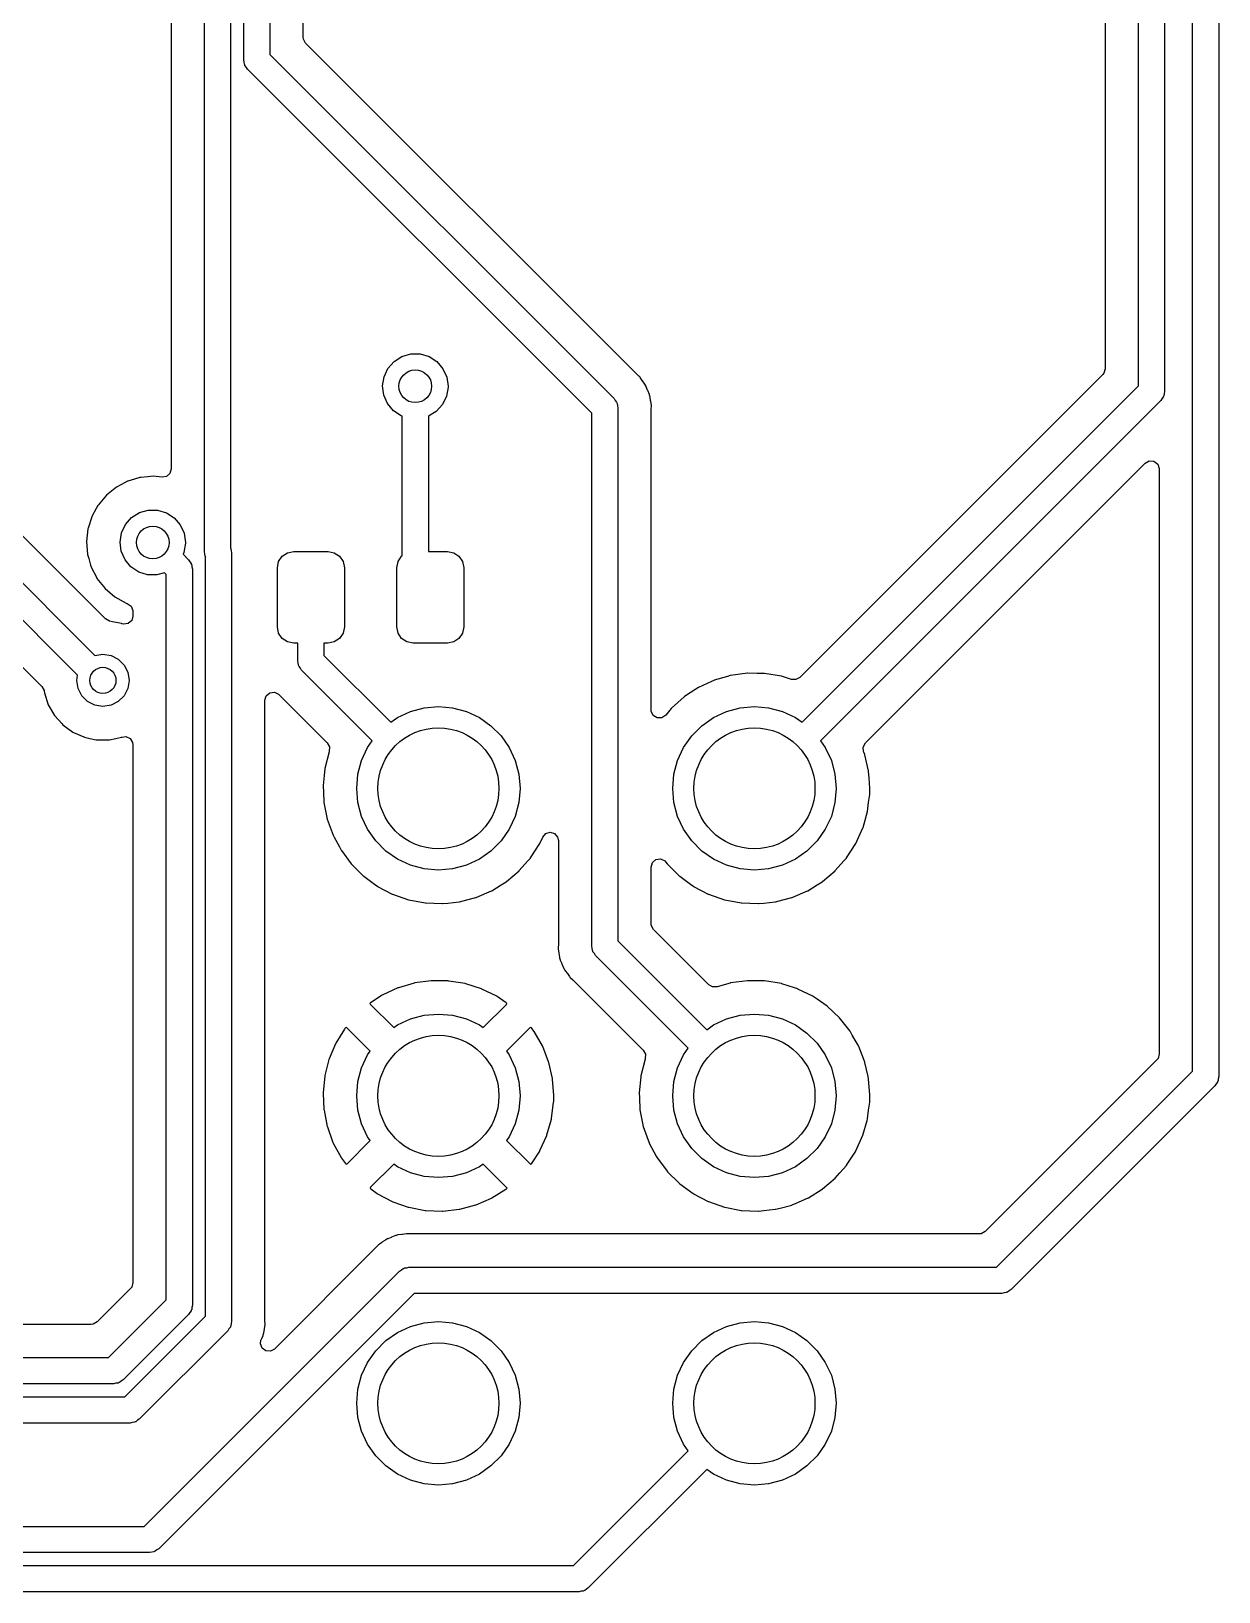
# Model space of a CAD drawing. Extents: x 83 to 135, y -230 to -45.
# Drawn here: x 116.46 to 134.61, y -229.83 to -205.98 of the extents above; entities that cross this region are included whole.
import ezdxf

# ---------------------------------------------------------------- set-up
doc = ezdxf.new("R2010")
doc.units = 0
doc.layers.add('BLACK', color=7, linetype='CONTINUOUS')

msp = doc.modelspace()

# ---------------------------------------------------------------- linework, layer by layer
at = {"layer": 'BLACK', "linetype": 'CONTINUOUS'}
for p, q in [((134.207, -221.872), (134.207, -113.017)), ((134.607, -112.934), (134.607, -221.956)), ((133.379, -211.399), (133.379, -113.214)), ((133.779, -113.132), (133.779, -211.482)), ((132.87, -166.465), (132.87, -211.136)), ((119.703, -206.416), (119.703, -201.19)), ((120.103, -201.107), (120.103, -206.333)), ((120.612, -206.07), (120.612, -201.136)), ((119.104, -213.935), (119.104, -201.438)), ((119.504, -201.355), (119.504, -213.877)), ((118.595, -201.701), (118.595, -212.667)), ((120.615, -206.097), (120.612, -206.07)), ((120.649, -206.159), (120.615, -206.097)), ((120.103, -206.333), (125.364, -211.593)), ((125.706, -211.216), (120.649, -206.159)), ((119.711, -206.448), (119.703, -206.416)), ((119.714, -206.481), (119.711, -206.448)), ((119.721, -206.491), (119.714, -206.481)), ((119.723, -206.502), (119.721, -206.491)), ((119.744, -206.529), (119.723, -206.502)), ((119.762, -206.557), (119.744, -206.529)), ((125.022, -211.817), (119.762, -206.557)), ((121.908, -211.13), (122.002, -211.023)), ((122.002, -211.023), (122.122, -210.948)), ((122.122, -210.948), (122.259, -210.909)), ((122.259, -210.909), (122.4, -210.91)), ((122.4, -210.91), (122.536, -210.95)), ((122.536, -210.95), (122.655, -211.027)), ((122.655, -211.027), (122.748, -211.135)), ((113.213, -211.302), (117.43, -215.519)), ((121.826, -211.398), (121.848, -211.258)), ((121.848, -211.258), (121.908, -211.13)), ((122.748, -211.135), (122.806, -211.264)), ((122.806, -211.264), (122.826, -211.404)), ((125.711, -211.221), (125.706, -211.216)), ((125.745, -211.251), (125.711, -211.221)), ((125.757, -211.262), (125.745, -211.251)), ((125.762, -211.269), (125.757, -211.262)), ((125.794, -211.315), (125.762, -211.269)), ((125.762, -211.269), (125.762, -211.269)), ((125.797, -211.32), (125.794, -211.315)), ((125.836, -211.371), (125.797, -211.32)), ((132.833, -211.225), (128.204, -215.854)), ((132.85, -211.204), (132.833, -211.225)), ((132.87, -211.136), (132.85, -211.204)), ((117.164, -215.819), (112.871, -211.526)), ((121.845, -211.539), (121.826, -211.398)), ((121.902, -211.668), (121.845, -211.539)), ((122.803, -211.556), (122.741, -211.684)), ((122.826, -211.416), (122.803, -211.556)), ((122.826, -211.404), (122.826, -211.416)), ((125.839, -211.378), (125.836, -211.371)), ((125.841, -211.38), (125.839, -211.378)), ((125.849, -211.395), (125.841, -211.38)), ((125.85, -211.397), (125.849, -211.395)), ((125.854, -211.404), (125.85, -211.397)), ((125.857, -211.411), (125.854, -211.404)), ((125.877, -211.463), (125.857, -211.411)), ((125.857, -211.411), (125.857, -211.411)), ((125.88, -211.47), (125.877, -211.463)), ((125.905, -211.528), (125.88, -211.47)), ((125.907, -211.536), (125.905, -211.528)), ((125.907, -211.538), (125.907, -211.536)), ((125.912, -211.554), (125.907, -211.538)), ((125.912, -211.557), (125.912, -211.554)), ((125.915, -211.564), (125.912, -211.557)), ((125.916, -211.572), (125.915, -211.564)), ((125.923, -211.628), (125.916, -211.572)), ((128.238, -216.539), (133.379, -211.399)), ((133.759, -211.568), (133.738, -211.595)), ((133.761, -211.557), (133.759, -211.568)), ((133.767, -211.548), (133.761, -211.557)), ((133.771, -211.514), (133.767, -211.548)), ((133.779, -211.482), (133.771, -211.514)), ((117.589, -214.958), (114.338, -211.708)), ((121.993, -211.777), (121.902, -211.668)), ((122.111, -211.855), (121.993, -211.777)), ((122.646, -211.789), (122.526, -211.862)), ((122.741, -211.684), (122.646, -211.789)), ((125.022, -219.962), (125.022, -211.817)), ((125.364, -211.593), (125.381, -211.622)), ((125.381, -211.622), (125.402, -211.648)), ((125.402, -211.648), (125.405, -211.659)), ((125.405, -211.659), (125.411, -211.669)), ((125.411, -211.669), (125.415, -211.702)), ((125.415, -211.702), (125.422, -211.734)), ((125.422, -211.734), (125.422, -219.879)), ((125.924, -211.634), (125.923, -211.628)), ((125.935, -211.697), (125.924, -211.634)), ((125.93, -211.763), (125.931, -211.755)), ((125.93, -216.35), (125.93, -211.763)), ((125.931, -211.755), (125.934, -211.705)), ((125.934, -211.705), (125.935, -211.697)), ((125.934, -211.705), (125.934, -211.705)), ((133.72, -211.623), (128.521, -216.822)), ((133.738, -211.595), (133.72, -211.623)), ((112.686, -212.06), (116.619, -215.993)), ((122.126, -211.86), (122.111, -211.855)), ((122.126, -213.996), (122.126, -211.86)), ((122.526, -211.862), (122.526, -213.93)), ((118.32, -212.778), (118.238, -212.786)), ((118.456, -212.793), (118.32, -212.778)), ((118.522, -212.782), (118.456, -212.793)), ((118.575, -212.736), (118.522, -212.782)), ((118.595, -212.667), (118.575, -212.736)), ((129.207, -216.855), (133.483, -212.579)), ((133.483, -212.579), (133.545, -212.545)), ((133.545, -212.545), (133.616, -212.55)), ((133.616, -212.55), (133.673, -212.592)), ((133.673, -212.592), (133.698, -212.659)), ((133.698, -212.659), (133.698, -212.668)), ((133.698, -212.668), (133.698, -221.61)), ((117.758, -212.944), (117.604, -213.068)), ((117.837, -212.903), (117.758, -212.944)), ((117.928, -212.855), (117.837, -212.903)), ((117.934, -212.852), (117.928, -212.855)), ((117.928, -212.855), (117.928, -212.855)), ((118.032, -212.823), (117.934, -212.852)), ((118.117, -212.798), (118.032, -212.823)), ((118.123, -212.796), (118.117, -212.798)), ((118.117, -212.798), (118.117, -212.798)), ((118.129, -212.796), (118.123, -212.796)), ((118.238, -212.786), (118.129, -212.796)), ((118.129, -212.796), (118.129, -212.796)), ((117.474, -213.225), (117.448, -213.272)), ((117.477, -213.219), (117.474, -213.225)), ((117.474, -213.225), (117.474, -213.225)), ((117.604, -213.068), (117.477, -213.219)), ((117.38, -213.398), (117.324, -213.575)), ((117.382, -213.393), (117.38, -213.398)), ((117.38, -213.398), (117.38, -213.398)), ((117.448, -213.272), (117.382, -213.393)), ((117.895, -213.517), (117.989, -213.411)), ((117.989, -213.411), (118.109, -213.335)), ((118.109, -213.335), (118.245, -213.296)), ((118.245, -213.296), (118.387, -213.297)), ((118.387, -213.297), (118.523, -213.338)), ((118.523, -213.338), (118.642, -213.415)), ((118.642, -213.415), (118.734, -213.522)), ((117.322, -213.581), (117.3, -213.778)), ((117.324, -213.575), (117.322, -213.581)), ((117.813, -213.786), (117.835, -213.646)), ((117.835, -213.646), (117.895, -213.517)), ((118.734, -213.522), (118.793, -213.651)), ((118.793, -213.651), (118.813, -213.792)), ((117.3, -213.778), (117.316, -213.975)), ((117.832, -213.926), (117.813, -213.786)), ((117.889, -214.056), (117.832, -213.926)), ((118.79, -213.944), (118.776, -213.972)), ((118.776, -213.972), (118.861, -214.057)), ((118.813, -213.804), (118.79, -213.944)), ((118.813, -213.792), (118.813, -213.804)), ((119.111, -213.967), (119.104, -213.935)), ((119.115, -214), (119.111, -213.967)), ((119.504, -213.877), (119.508, -213.884)), ((119.508, -213.884), (119.512, -213.917)), ((119.512, -213.917), (119.519, -213.95)), ((119.519, -213.95), (119.519, -225.699)), ((120.291, -214.003), (120.372, -213.949)), ((120.372, -213.949), (120.468, -213.93)), ((120.468, -213.93), (120.992, -213.93)), ((120.992, -213.93), (121.088, -213.949)), ((121.088, -213.949), (121.169, -214.003)), ((122.526, -213.93), (122.817, -213.93)), ((122.817, -213.93), (122.913, -213.949)), ((122.913, -213.949), (122.994, -214.003)), ((117.316, -213.975), (117.335, -214.039)), ((117.335, -214.039), (117.363, -214.136)), ((117.363, -214.136), (117.371, -214.165)), ((117.371, -214.165), (117.374, -214.17)), ((117.374, -214.17), (117.456, -214.33)), ((117.98, -214.165), (117.889, -214.056)), ((118.098, -214.243), (117.98, -214.165)), ((118.861, -214.057), (118.879, -214.085)), ((118.879, -214.085), (118.9, -214.111)), ((118.9, -214.111), (118.902, -214.123)), ((118.902, -214.123), (118.908, -214.132)), ((118.908, -214.132), (118.912, -214.166)), ((118.912, -214.166), (118.92, -214.198)), ((118.92, -214.198), (118.92, -225.451)), ((119.119, -214.007), (119.115, -214)), ((119.119, -225.616), (119.119, -214.007)), ((120.218, -214.18), (120.237, -214.084)), ((120.218, -215.08), (120.218, -214.18)), ((120.237, -214.084), (120.291, -214.003)), ((121.169, -214.003), (121.223, -214.084)), ((121.223, -214.084), (121.242, -214.18)), ((121.242, -214.18), (121.242, -215.08)), ((122.042, -214.18), (122.062, -214.084)), ((122.042, -215.08), (122.042, -214.18)), ((122.062, -214.084), (122.116, -214.003)), ((122.116, -214.003), (122.126, -213.996)), ((122.994, -214.003), (123.048, -214.084)), ((123.048, -214.084), (123.067, -214.18)), ((123.067, -214.18), (123.067, -215.08)), ((117.456, -214.33), (117.461, -214.341)), ((117.461, -214.341), (117.584, -214.496)), ((118.233, -214.285), (118.098, -214.243)), ((118.375, -214.288), (118.233, -214.285)), ((118.494, -214.256), (118.375, -214.288)), ((118.52, -214.281), (118.494, -214.256)), ((118.52, -225.368), (118.52, -214.281)), ((117.584, -214.496), (117.735, -214.624)), ((117.735, -214.624), (117.907, -214.72)), ((117.907, -214.72), (117.924, -214.726)), ((117.924, -214.726), (117.983, -214.766)), ((117.983, -214.766), (118.01, -214.831)), ((118.011, -214.916), (117.991, -214.984)), ((118.01, -214.831), (118.011, -214.846)), ((118.011, -214.846), (118.011, -214.916)), ((117.652, -214.993), (117.589, -214.958)), ((117.7, -215.003), (117.652, -214.993)), ((117.833, -215.031), (117.7, -215.003)), ((117.84, -215.034), (117.833, -215.031)), ((117.846, -215.036), (117.84, -215.034)), ((117.867, -215.041), (117.846, -215.035)), ((117.846, -215.035), (117.846, -215.036)), ((117.937, -215.031), (117.867, -215.041)), ((117.991, -214.984), (117.937, -215.031)), ((120.237, -215.176), (120.218, -215.08)), ((121.242, -215.08), (121.223, -215.176)), ((122.062, -215.176), (122.042, -215.08)), ((123.067, -215.08), (123.048, -215.176)), ((120.291, -215.257), (120.237, -215.176)), ((120.372, -215.311), (120.291, -215.257)), ((120.468, -215.33), (120.372, -215.311)), ((120.53, -215.33), (120.468, -215.33)), ((120.53, -215.6), (120.53, -215.33)), ((120.992, -215.33), (120.93, -215.33)), ((120.93, -215.33), (120.93, -215.517)), ((121.088, -215.311), (120.992, -215.33)), ((121.169, -215.257), (121.088, -215.311)), ((121.223, -215.176), (121.169, -215.257)), ((122.116, -215.257), (122.062, -215.176)), ((122.197, -215.311), (122.116, -215.257)), ((122.292, -215.33), (122.197, -215.311)), ((122.817, -215.33), (122.292, -215.33)), ((122.913, -215.311), (122.817, -215.33)), ((122.994, -215.257), (122.913, -215.311)), ((123.048, -215.176), (122.994, -215.257)), ((117.43, -215.519), (117.551, -215.5)), ((117.551, -215.5), (117.675, -215.52)), ((117.675, -215.52), (117.786, -215.576)), ((117.786, -215.576), (117.875, -215.665)), ((120.537, -215.633), (120.53, -215.6)), ((120.541, -215.666), (120.537, -215.633)), ((120.93, -215.517), (121.952, -216.539)), ((117.151, -215.9), (117.164, -215.819)), ((117.875, -215.665), (117.932, -215.776)), ((117.932, -215.776), (117.951, -215.9)), ((120.547, -215.676), (120.541, -215.666)), ((120.55, -215.687), (120.547, -215.676)), ((120.571, -215.713), (120.55, -215.687)), ((120.588, -215.741), (120.571, -215.713)), ((121.669, -216.822), (120.588, -215.741)), ((127.097, -215.838), (126.892, -215.898)), ((127.139, -215.826), (127.097, -215.838)), ((127.143, -215.825), (127.139, -215.826)), ((127.139, -215.826), (127.139, -215.826)), ((127.402, -215.79), (127.143, -215.825)), ((127.407, -215.79), (127.402, -215.79)), ((127.55, -215.792), (127.407, -215.79)), ((127.407, -215.79), (127.407, -215.79)), ((127.664, -215.793), (127.55, -215.792)), ((127.922, -215.835), (127.664, -215.793)), ((128.077, -215.885), (127.922, -215.835)), ((128.204, -215.854), (128.142, -215.888)), ((116.619, -215.993), (116.653, -216.055)), ((116.653, -216.055), (116.655, -216.069)), ((116.655, -216.069), (116.658, -216.09)), ((116.658, -216.09), (116.717, -216.272)), ((117.171, -216.024), (117.151, -215.9)), ((117.228, -216.135), (117.171, -216.024)), ((117.932, -216.024), (117.875, -216.135)), ((117.951, -215.9), (117.932, -216.024)), ((120.048, -216.136), (120.101, -216.09)), ((120.101, -216.09), (120.172, -216.079)), ((120.172, -216.079), (120.237, -216.11)), ((120.237, -216.11), (120.241, -216.113)), ((120.241, -216.113), (120.246, -216.118)), ((120.246, -216.118), (120.981, -216.853)), ((126.616, -216.033), (126.44, -216.148)), ((126.655, -216.008), (126.616, -216.033)), ((126.852, -215.917), (126.655, -216.008)), ((126.888, -215.9), (126.852, -215.917)), ((126.892, -215.898), (126.888, -215.9)), ((126.888, -215.9), (126.888, -215.9)), ((128.142, -215.888), (128.077, -215.885)), ((116.717, -216.272), (116.812, -216.437)), ((117.316, -216.224), (117.228, -216.135)), ((117.428, -216.28), (117.316, -216.224)), ((117.551, -216.3), (117.428, -216.28)), ((117.675, -216.28), (117.551, -216.3)), ((117.786, -216.224), (117.675, -216.28)), ((117.875, -216.135), (117.786, -216.224)), ((120.028, -216.204), (120.048, -216.136)), ((120.028, -220.839), (120.028, -216.204)), ((122.252, -216.375), (122.463, -216.319)), ((122.463, -216.319), (122.68, -216.3)), ((122.68, -216.3), (122.897, -216.319)), ((122.897, -216.319), (123.108, -216.375)), ((125.932, -216.371), (125.93, -216.35)), ((126.239, -216.329), (126.153, -216.431)), ((126.241, -216.325), (126.239, -216.329)), ((126.436, -216.151), (126.241, -216.325)), ((126.44, -216.148), (126.436, -216.151)), ((126.44, -216.148), (126.44, -216.148)), ((127.082, -216.375), (127.293, -216.319)), ((127.293, -216.319), (127.51, -216.3)), ((127.51, -216.3), (127.727, -216.319)), ((127.727, -216.319), (127.938, -216.375)), ((116.812, -216.437), (116.817, -216.442)), ((116.817, -216.442), (116.817, -216.442)), ((116.817, -216.442), (116.923, -216.56)), ((116.923, -216.56), (116.94, -216.579)), ((116.94, -216.579), (117.094, -216.691)), ((121.952, -216.539), (122.055, -216.467)), ((122.055, -216.467), (122.252, -216.375)), ((123.108, -216.375), (123.305, -216.467)), ((123.305, -216.467), (123.483, -216.592)), ((123.483, -216.592), (123.638, -216.747)), ((125.963, -216.435), (125.932, -216.371)), ((126.023, -216.472), (125.963, -216.435)), ((126.094, -216.471), (126.023, -216.472)), ((126.153, -216.431), (126.094, -216.471)), ((126.552, -216.747), (126.707, -216.592)), ((126.707, -216.592), (126.885, -216.467)), ((126.885, -216.467), (127.082, -216.375)), ((127.938, -216.375), (128.135, -216.467)), ((128.135, -216.467), (128.238, -216.539)), ((117.094, -216.691), (117.1, -216.694)), ((117.1, -216.694), (117.1, -216.694)), ((117.1, -216.694), (117.258, -216.764)), ((117.258, -216.764), (117.269, -216.769)), ((117.269, -216.769), (117.353, -216.787)), ((117.353, -216.787), (117.449, -216.807)), ((117.449, -216.807), (117.449, -216.807)), ((117.449, -216.807), (117.456, -216.808)), ((117.456, -216.808), (117.647, -216.808)), ((117.647, -216.808), (117.653, -216.807)), ((117.653, -216.807), (117.749, -216.787)), ((117.653, -216.807), (117.653, -216.807)), ((117.749, -216.787), (117.833, -216.769)), ((117.833, -216.769), (117.84, -216.766)), ((117.84, -216.766), (117.846, -216.764)), ((117.846, -216.764), (117.847, -216.767)), ((117.847, -216.767), (117.904, -216.759)), ((117.904, -216.759), (117.968, -216.789)), ((117.968, -216.789), (118.006, -216.849)), ((121.597, -216.925), (121.669, -216.822)), ((123.638, -216.747), (123.763, -216.925)), ((126.427, -216.925), (126.552, -216.747)), ((128.521, -216.822), (128.593, -216.925)), ((118.006, -216.849), (118.011, -216.884)), ((118.011, -216.884), (118.011, -225.105)), ((121.008, -216.99), (120.943, -217.244)), ((120.981, -216.853), (121.015, -216.915)), ((121.01, -216.986), (121.008, -216.99)), ((121.015, -216.915), (121.009, -216.981)), ((121.009, -216.981), (121.011, -216.982)), ((121.011, -216.982), (121.01, -216.986)), ((121.505, -217.122), (121.597, -216.925)), ((123.763, -216.925), (123.855, -217.122)), ((126.335, -217.122), (126.427, -216.925)), ((128.593, -216.925), (128.685, -217.122)), ((129.173, -216.919), (129.207, -216.855)), ((129.179, -216.989), (129.173, -216.919)), ((129.181, -216.995), (129.179, -216.989)), ((129.196, -217.034), (129.181, -216.995)), ((129.197, -217.039), (129.196, -217.034)), ((129.253, -217.283), (129.197, -217.039)), ((120.943, -217.248), (120.932, -217.354)), ((120.943, -217.244), (120.943, -217.248)), ((120.943, -217.248), (120.943, -217.248)), ((121.449, -217.333), (121.505, -217.122)), ((123.855, -217.122), (123.911, -217.333)), ((126.279, -217.333), (126.335, -217.122)), ((128.685, -217.122), (128.741, -217.333)), ((129.254, -217.289), (129.253, -217.283)), ((129.254, -217.294), (129.254, -217.289)), ((129.261, -217.388), (129.254, -217.294)), ((129.254, -217.294), (129.254, -217.294)), ((120.932, -217.354), (120.917, -217.504)), ((120.917, -217.504), (120.917, -217.509)), ((120.917, -217.509), (120.917, -217.509)), ((120.917, -217.509), (120.922, -217.608)), ((121.43, -217.55), (121.449, -217.333)), ((121.449, -217.767), (121.43, -217.55)), ((123.911, -217.333), (123.93, -217.55)), ((123.93, -217.55), (123.911, -217.767)), ((126.26, -217.55), (126.279, -217.333)), ((126.279, -217.767), (126.26, -217.55)), ((128.741, -217.333), (128.76, -217.55)), ((128.76, -217.55), (128.741, -217.767)), ((129.273, -217.55), (129.261, -217.388)), ((129.271, -217.642), (129.273, -217.55)), ((120.922, -217.608), (120.93, -217.765)), ((120.93, -217.765), (120.981, -218.021)), ((121.505, -217.978), (121.449, -217.767)), ((123.911, -217.767), (123.855, -217.978)), ((126.335, -217.978), (126.279, -217.767)), ((128.741, -217.767), (128.685, -217.978)), ((129.238, -217.902), (129.255, -217.768)), ((129.255, -217.768), (129.271, -217.645)), ((129.271, -217.645), (129.271, -217.642)), ((129.271, -217.645), (129.271, -217.645)), ((120.981, -218.021), (121.069, -218.267)), ((121.597, -218.175), (121.505, -217.978)), ((123.855, -217.978), (123.763, -218.175)), ((126.427, -218.175), (126.335, -217.978)), ((128.685, -217.978), (128.593, -218.175)), ((129.169, -218.146), (129.237, -217.906)), ((129.237, -217.906), (129.238, -217.902)), ((129.237, -217.906), (129.237, -217.906)), ((121.069, -218.267), (121.085, -218.296)), ((121.722, -218.353), (121.597, -218.175)), ((123.763, -218.175), (123.638, -218.353)), ((124.273, -218.296), (124.319, -218.242)), ((124.319, -218.242), (124.387, -218.222)), ((124.387, -218.222), (124.455, -218.242)), ((124.455, -218.242), (124.502, -218.295)), ((126.552, -218.353), (126.427, -218.175)), ((128.593, -218.175), (128.468, -218.353)), ((129.06, -218.391), (129.167, -218.153)), ((129.167, -218.153), (129.169, -218.146)), ((121.085, -218.296), (121.165, -218.446)), ((121.165, -218.446), (121.193, -218.497)), ((121.193, -218.497), (121.196, -218.501)), ((121.196, -218.501), (121.196, -218.501)), ((121.196, -218.501), (121.346, -218.703)), ((121.877, -218.508), (121.722, -218.353)), ((123.638, -218.353), (123.483, -218.508)), ((124.088, -218.611), (124.23, -218.391)), ((124.23, -218.391), (124.273, -218.296)), ((124.502, -218.295), (124.513, -218.348)), ((124.513, -218.348), (124.513, -219.933)), ((126.707, -218.508), (126.552, -218.353)), ((128.468, -218.353), (128.313, -218.508)), ((128.918, -218.611), (129.06, -218.391)), ((121.346, -218.703), (121.346, -218.703)), ((121.346, -218.703), (121.349, -218.707)), ((121.349, -218.707), (121.352, -218.71)), ((121.352, -218.71), (121.352, -218.71)), ((121.352, -218.71), (121.474, -218.831)), ((122.055, -218.633), (121.877, -218.508)), ((122.252, -218.725), (122.055, -218.633)), ((122.463, -218.781), (122.252, -218.725)), ((123.108, -218.725), (122.897, -218.781)), ((123.305, -218.633), (123.108, -218.725)), ((123.483, -218.508), (123.305, -218.633)), ((123.916, -218.808), (124.047, -218.658)), ((124.047, -218.658), (124.085, -218.615)), ((124.085, -218.615), (124.088, -218.611)), ((124.085, -218.615), (124.085, -218.615)), ((125.93, -218.753), (125.951, -218.685)), ((125.951, -218.685), (126.004, -218.639)), ((126.004, -218.639), (126.074, -218.629)), ((126.074, -218.629), (126.139, -218.658)), ((126.139, -218.658), (126.157, -218.678)), ((126.157, -218.678), (126.176, -218.703)), ((126.176, -218.703), (126.179, -218.707)), ((126.179, -218.707), (126.182, -218.71)), ((126.182, -218.71), (126.182, -218.71)), ((126.182, -218.71), (126.304, -218.831)), ((126.885, -218.633), (126.707, -218.508)), ((127.082, -218.725), (126.885, -218.633)), ((127.293, -218.781), (127.082, -218.725)), ((127.938, -218.725), (127.727, -218.781)), ((128.135, -218.633), (127.938, -218.725)), ((128.313, -218.508), (128.135, -218.633)), ((128.746, -218.808), (128.877, -218.658)), ((128.877, -218.658), (128.915, -218.615)), ((128.915, -218.615), (128.918, -218.611)), ((128.915, -218.615), (128.915, -218.615)), ((121.474, -218.831), (121.535, -218.891)), ((121.535, -218.891), (121.539, -218.894)), ((121.539, -218.894), (121.539, -218.894)), ((121.539, -218.894), (121.723, -219.029)), ((122.68, -218.8), (122.463, -218.781)), ((122.897, -218.781), (122.68, -218.8)), ((123.636, -219.027), (123.713, -218.979)), ((123.713, -218.979), (123.717, -218.977)), ((123.713, -218.979), (123.713, -218.979)), ((123.717, -218.977), (123.72, -218.974)), ((123.72, -218.974), (123.912, -218.811)), ((123.72, -218.974), (123.72, -218.974)), ((123.912, -218.811), (123.916, -218.808)), ((123.912, -218.811), (123.912, -218.811)), ((125.93, -219.616), (125.93, -218.753)), ((126.304, -218.831), (126.365, -218.891)), ((126.365, -218.891), (126.369, -218.894)), ((126.369, -218.894), (126.369, -218.894)), ((126.369, -218.894), (126.553, -219.029)), ((127.51, -218.8), (127.293, -218.781)), ((127.727, -218.781), (127.51, -218.8)), ((128.466, -219.027), (128.543, -218.979)), ((128.543, -218.979), (128.547, -218.977)), ((128.543, -218.979), (128.543, -218.979)), ((128.547, -218.977), (128.55, -218.974)), ((128.55, -218.974), (128.742, -218.811)), ((128.55, -218.974), (128.55, -218.974)), ((128.742, -218.811), (128.746, -218.808)), ((128.742, -218.811), (128.742, -218.811)), ((121.723, -219.029), (121.746, -219.045)), ((121.746, -219.045), (121.75, -219.048)), ((121.75, -219.048), (121.75, -219.048)), ((121.75, -219.048), (121.973, -219.165)), ((121.973, -219.165), (121.973, -219.165)), ((121.973, -219.165), (121.977, -219.167)), ((121.977, -219.167), (122.224, -219.253)), ((123.114, -219.254), (123.25, -219.219)), ((123.25, -219.219), (123.254, -219.217)), ((123.25, -219.219), (123.25, -219.219)), ((123.254, -219.217), (123.267, -219.212)), ((123.267, -219.212), (123.49, -219.116)), ((123.49, -219.116), (123.494, -219.114)), ((123.494, -219.114), (123.636, -219.027)), ((126.553, -219.029), (126.576, -219.045)), ((126.576, -219.045), (126.58, -219.048)), ((126.58, -219.048), (126.58, -219.048)), ((126.58, -219.048), (126.803, -219.165)), ((126.803, -219.165), (126.803, -219.165)), ((126.803, -219.165), (126.807, -219.167)), ((126.807, -219.167), (127.054, -219.253)), ((127.944, -219.254), (128.08, -219.219)), ((128.08, -219.219), (128.084, -219.217)), ((128.08, -219.219), (128.08, -219.219)), ((128.084, -219.217), (128.097, -219.212)), ((128.097, -219.212), (128.32, -219.116)), ((128.32, -219.116), (128.324, -219.114)), ((128.324, -219.114), (128.466, -219.027)), ((122.224, -219.253), (122.228, -219.254)), ((122.228, -219.254), (122.476, -219.301)), ((122.476, -219.301), (122.476, -219.301)), ((122.476, -219.301), (122.48, -219.302)), ((122.48, -219.302), (122.611, -219.307)), ((122.611, -219.307), (122.737, -219.312)), ((122.737, -219.312), (122.737, -219.312)), ((122.737, -219.312), (122.742, -219.312)), ((122.742, -219.312), (122.821, -219.304)), ((122.821, -219.304), (122.997, -219.284)), ((122.997, -219.284), (122.997, -219.284)), ((122.997, -219.284), (123.001, -219.284)), ((123.001, -219.284), (123.114, -219.254)), ((127.054, -219.253), (127.058, -219.254)), ((127.058, -219.254), (127.306, -219.301)), ((127.306, -219.301), (127.306, -219.301)), ((127.306, -219.301), (127.31, -219.302)), ((127.31, -219.302), (127.441, -219.307)), ((127.441, -219.307), (127.567, -219.312)), ((127.567, -219.312), (127.567, -219.312)), ((127.567, -219.312), (127.572, -219.312)), ((127.572, -219.312), (127.651, -219.304)), ((127.651, -219.304), (127.827, -219.284)), ((127.827, -219.284), (127.827, -219.284)), ((127.827, -219.284), (127.831, -219.284)), ((127.831, -219.284), (127.944, -219.254)), ((125.933, -219.643), (125.93, -219.616)), ((125.967, -219.705), (125.933, -219.643)), ((124.513, -219.933), (124.513, -219.942)), ((125.422, -219.879), (126.782, -221.239)), ((126.815, -220.553), (125.967, -219.705)), ((124.511, -219.98), (124.509, -219.999)), ((124.509, -219.999), (124.511, -220.007)), ((124.513, -219.942), (124.511, -219.98)), ((124.511, -220.007), (124.511, -220.007)), ((124.511, -220.007), (124.52, -220.062)), ((124.52, -220.062), (124.521, -220.069)), ((124.521, -220.069), (124.529, -220.132)), ((124.529, -220.132), (124.532, -220.139)), ((124.532, -220.139), (124.532, -220.142)), ((124.532, -220.142), (124.537, -220.158)), ((124.537, -220.158), (124.537, -220.161)), ((124.537, -220.161), (124.539, -220.168)), ((124.539, -220.168), (124.542, -220.175)), ((124.542, -220.175), (124.564, -220.227)), ((125.029, -219.995), (125.022, -219.962)), ((125.033, -220.028), (125.029, -219.995)), ((125.039, -220.038), (125.033, -220.028)), ((125.042, -220.049), (125.039, -220.038)), ((125.063, -220.075), (125.042, -220.049)), ((125.08, -220.103), (125.063, -220.075)), ((126.499, -221.522), (125.08, -220.103)), ((124.564, -220.227), (124.567, -220.233)), ((124.567, -220.233), (124.59, -220.293)), ((124.59, -220.293), (124.594, -220.299)), ((124.594, -220.299), (124.595, -220.301)), ((124.595, -220.301), (124.603, -220.316)), ((124.603, -220.316), (124.605, -220.318)), ((124.605, -220.318), (124.608, -220.325)), ((124.608, -220.325), (124.624, -220.346)), ((124.624, -220.346), (124.647, -220.376)), ((124.647, -220.376), (124.65, -220.381)), ((124.65, -220.381), (124.682, -220.428)), ((122.058, -220.601), (121.83, -220.706)), ((122.067, -220.597), (122.058, -220.601)), ((122.309, -220.527), (122.067, -220.597)), ((122.318, -220.525), (122.309, -220.527)), ((122.568, -220.491), (122.318, -220.525)), ((122.577, -220.49), (122.568, -220.491)), ((122.829, -220.494), (122.577, -220.49)), ((122.838, -220.495), (122.829, -220.494)), ((123.087, -220.535), (122.838, -220.495)), ((123.096, -220.537), (123.087, -220.535)), ((123.336, -220.614), (123.096, -220.537)), ((123.345, -220.618), (123.336, -220.614)), ((123.571, -220.729), (123.345, -220.618)), ((124.682, -220.428), (124.682, -220.428)), ((124.682, -220.428), (124.687, -220.434)), ((124.687, -220.434), (124.692, -220.439)), ((124.692, -220.439), (124.692, -220.439)), ((124.692, -220.439), (124.733, -220.475)), ((124.733, -220.475), (124.738, -220.48)), ((124.738, -220.48), (125.811, -221.553)), ((126.868, -220.585), (126.815, -220.553)), ((126.939, -220.585), (126.868, -220.585)), ((127.139, -220.526), (126.939, -220.585)), ((127.143, -220.525), (127.139, -220.526)), ((127.139, -220.526), (127.139, -220.526)), ((127.402, -220.49), (127.143, -220.525)), ((127.407, -220.49), (127.402, -220.49)), ((127.55, -220.492), (127.407, -220.49)), ((127.407, -220.49), (127.407, -220.49)), ((127.664, -220.493), (127.55, -220.492)), ((127.922, -220.535), (127.664, -220.493)), ((127.926, -220.537), (127.922, -220.535)), ((128.124, -220.6), (127.926, -220.537)), ((128.171, -220.615), (128.124, -220.6)), ((128.175, -220.617), (128.171, -220.615)), ((128.401, -220.729), (128.175, -220.617)), ((128.175, -220.617), (128.175, -220.617)), ((120.028, -225.674), (120.028, -220.839)), ((121.642, -220.828), (121.633, -220.839)), ((121.633, -220.839), (121.638, -220.849)), ((121.638, -220.849), (121.997, -221.208)), ((121.821, -220.711), (121.642, -220.828)), ((121.83, -220.706), (121.821, -220.711)), ((123.363, -221.208), (123.718, -220.852)), ((123.579, -220.734), (123.571, -220.729)), ((123.715, -220.829), (123.579, -220.734)), ((123.725, -220.841), (123.715, -220.829)), ((123.718, -220.852), (123.725, -220.841)), ((128.405, -220.731), (128.401, -220.729)), ((128.409, -220.733), (128.405, -220.731)), ((128.467, -220.774), (128.409, -220.733)), ((128.409, -220.733), (128.409, -220.733)), ((128.62, -220.88), (128.467, -220.774)), ((128.81, -221.059), (128.62, -220.88)), ((122.055, -221.167), (122.252, -221.075)), ((122.252, -221.075), (122.463, -221.019)), ((122.463, -221.019), (122.68, -221)), ((122.68, -221), (122.897, -221.019)), ((122.897, -221.019), (123.108, -221.075)), ((123.108, -221.075), (123.305, -221.167)), ((126.885, -221.167), (127.082, -221.075)), ((127.082, -221.075), (127.293, -221.019)), ((127.293, -221.019), (127.51, -221)), ((127.51, -221), (127.727, -221.019)), ((127.727, -221.019), (127.938, -221.075)), ((127.938, -221.075), (128.135, -221.167)), ((128.972, -221.264), (128.81, -221.059)), ((121.242, -221.23), (121.112, -221.446)), ((121.248, -221.223), (121.242, -221.23)), ((121.258, -221.21), (121.248, -221.223)), ((121.268, -221.203), (121.258, -221.21)), ((121.281, -221.211), (121.268, -221.203)), ((121.638, -221.567), (121.281, -221.211)), ((121.997, -221.208), (122.055, -221.167)), ((123.305, -221.167), (123.363, -221.208)), ((124.078, -221.211), (123.722, -221.567)), ((124.089, -221.205), (124.078, -221.211)), ((124.101, -221.213), (124.089, -221.205)), ((124.139, -221.261), (124.101, -221.213)), ((124.144, -221.268), (124.139, -221.261)), ((124.269, -221.487), (124.144, -221.268)), ((126.782, -221.239), (126.885, -221.167)), ((128.135, -221.167), (128.313, -221.292)), ((128.313, -221.292), (128.468, -221.447)), ((129.005, -221.322), (128.972, -221.264)), ((129.094, -221.477), (129.005, -221.322)), ((121.107, -221.454), (121.01, -221.686)), ((121.112, -221.446), (121.107, -221.454)), ((121.597, -221.625), (121.638, -221.567)), ((123.722, -221.567), (123.763, -221.625)), ((124.273, -221.495), (124.269, -221.487)), ((124.364, -221.73), (124.273, -221.495)), ((125.811, -221.553), (125.845, -221.615)), ((126.427, -221.625), (126.499, -221.522)), ((128.468, -221.447), (128.593, -221.625)), ((129.102, -221.491), (129.094, -221.477)), ((129.103, -221.495), (129.102, -221.491)), ((129.181, -221.695), (129.103, -221.495)), ((129.103, -221.495), (129.103, -221.495)), ((121.007, -221.695), (120.945, -221.939)), ((121.01, -221.686), (121.007, -221.695)), ((121.449, -222.033), (121.505, -221.822)), ((121.505, -221.822), (121.597, -221.625)), ((123.763, -221.625), (123.855, -221.822)), ((123.855, -221.822), (123.911, -222.033)), ((124.367, -221.739), (124.364, -221.73)), ((124.423, -221.985), (124.367, -221.739)), ((125.838, -221.69), (125.773, -221.944)), ((125.84, -221.686), (125.838, -221.69)), ((125.845, -221.615), (125.839, -221.681)), ((125.839, -221.681), (125.841, -221.682)), ((125.841, -221.682), (125.84, -221.686)), ((126.279, -222.033), (126.335, -221.822)), ((126.335, -221.822), (126.427, -221.625)), ((128.593, -221.625), (128.685, -221.822)), ((128.685, -221.822), (128.741, -222.033)), ((129.196, -221.734), (129.181, -221.695)), ((129.197, -221.739), (129.196, -221.734)), ((129.247, -221.956), (129.197, -221.739)), ((133.661, -221.699), (131.036, -224.324)), ((133.678, -221.678), (133.661, -221.699)), ((133.698, -221.61), (133.678, -221.678)), ((120.943, -221.949), (120.918, -222.199)), ((120.945, -221.939), (120.943, -221.949)), ((121.43, -222.25), (121.449, -222.033)), ((123.911, -222.033), (123.93, -222.25)), ((124.424, -221.994), (124.423, -221.985)), ((124.443, -222.247), (124.424, -221.994)), ((125.772, -221.961), (125.747, -222.204)), ((125.773, -221.948), (125.772, -221.961)), ((125.773, -221.944), (125.773, -221.948)), ((125.773, -221.948), (125.773, -221.948)), ((126.26, -222.25), (126.279, -222.033)), ((128.741, -222.033), (128.76, -222.25)), ((129.254, -221.989), (129.247, -221.956)), ((129.254, -221.994), (129.254, -221.989)), ((129.272, -222.231), (129.254, -221.994)), ((129.254, -221.994), (129.254, -221.994)), ((131.21, -224.869), (134.207, -221.872)), ((134.566, -222.068), (134.548, -222.097)), ((134.587, -222.042), (134.566, -222.068)), ((134.589, -222.031), (134.587, -222.042)), ((134.595, -222.021), (134.589, -222.031)), ((134.599, -221.988), (134.595, -222.021)), ((134.607, -221.956), (134.599, -221.988)), ((120.918, -222.199), (120.918, -222.209)), ((120.918, -222.209), (120.93, -222.46)), ((121.449, -222.467), (121.43, -222.25)), ((123.93, -222.25), (123.911, -222.467)), ((124.441, -222.339), (124.443, -222.253)), ((124.443, -222.253), (124.443, -222.247)), ((125.747, -222.204), (125.747, -222.209)), ((125.747, -222.209), (125.747, -222.209)), ((125.747, -222.209), (125.751, -222.274)), ((125.751, -222.274), (125.76, -222.465)), ((126.279, -222.467), (126.26, -222.25)), ((128.76, -222.25), (128.741, -222.467)), ((129.271, -222.339), (129.273, -222.253)), ((129.273, -222.25), (129.272, -222.231)), ((129.273, -222.253), (129.273, -222.25)), ((134.548, -222.097), (131.434, -225.211)), ((120.93, -222.46), (120.931, -222.469)), ((120.931, -222.469), (120.98, -222.717)), ((121.505, -222.678), (121.449, -222.467)), ((123.911, -222.467), (123.855, -222.678)), ((124.408, -222.597), (124.44, -222.345)), ((124.44, -222.345), (124.441, -222.339)), ((125.76, -222.465), (125.811, -222.721)), ((126.335, -222.678), (126.279, -222.467)), ((128.741, -222.467), (128.685, -222.678)), ((129.238, -222.602), (129.255, -222.469)), ((129.255, -222.469), (129.271, -222.345)), ((129.271, -222.342), (129.271, -222.339)), ((129.271, -222.345), (129.271, -222.342)), ((129.271, -222.345), (129.271, -222.345)), ((120.98, -222.717), (120.983, -222.726)), ((120.983, -222.726), (121.068, -222.963)), ((121.597, -222.875), (121.505, -222.678)), ((123.855, -222.678), (123.763, -222.875)), ((124.338, -222.848), (124.406, -222.606)), ((124.406, -222.606), (124.408, -222.597)), ((125.811, -222.721), (125.899, -222.967)), ((126.427, -222.875), (126.335, -222.678)), ((128.685, -222.678), (128.593, -222.875)), ((129.167, -222.853), (129.232, -222.625)), ((129.232, -222.625), (129.237, -222.606)), ((129.237, -222.606), (129.238, -222.602)), ((129.237, -222.606), (129.237, -222.606)), ((121.068, -222.963), (121.072, -222.971)), ((121.072, -222.971), (121.191, -223.193)), ((121.283, -223.288), (121.638, -222.933)), ((121.638, -222.933), (121.597, -222.875)), ((123.763, -222.875), (123.722, -222.933)), ((123.722, -222.933), (124.08, -223.291)), ((124.231, -223.087), (124.335, -222.857)), ((124.335, -222.857), (124.338, -222.848)), ((125.899, -222.967), (125.901, -222.971)), ((125.901, -222.971), (126.01, -223.173)), ((126.552, -223.053), (126.427, -222.875)), ((128.593, -222.875), (128.468, -223.053)), ((129.06, -223.091), (129.167, -222.853)), ((121.191, -223.193), (121.196, -223.201)), ((121.196, -223.201), (121.259, -223.286)), ((124.101, -223.291), (124.227, -223.095)), ((124.227, -223.095), (124.231, -223.087)), ((126.01, -223.173), (126.023, -223.197)), ((126.023, -223.197), (126.026, -223.201)), ((126.026, -223.201), (126.026, -223.201)), ((126.026, -223.201), (126.176, -223.403)), ((126.707, -223.208), (126.552, -223.053)), ((126.885, -223.333), (126.707, -223.208)), ((128.313, -223.208), (128.135, -223.333)), ((128.468, -223.053), (128.313, -223.208)), ((128.927, -223.297), (129.057, -223.095)), ((129.057, -223.095), (129.06, -223.091)), ((121.259, -223.286), (121.271, -223.294)), ((121.271, -223.294), (121.283, -223.288)), ((121.997, -223.292), (121.642, -223.647)), ((122.055, -223.333), (121.997, -223.292)), ((122.252, -223.425), (122.055, -223.333)), ((122.463, -223.481), (122.252, -223.425)), ((122.68, -223.5), (122.463, -223.481)), ((122.897, -223.481), (122.68, -223.5)), ((123.108, -223.425), (122.897, -223.481)), ((123.305, -223.333), (123.108, -223.425)), ((123.363, -223.292), (123.305, -223.333)), ((123.721, -223.651), (123.363, -223.292)), ((124.08, -223.291), (124.092, -223.297)), ((124.092, -223.297), (124.101, -223.291)), ((126.176, -223.403), (126.176, -223.403)), ((126.176, -223.403), (126.179, -223.407)), ((126.179, -223.407), (126.182, -223.41)), ((126.182, -223.41), (126.182, -223.41)), ((126.182, -223.41), (126.354, -223.58)), ((127.082, -223.425), (126.885, -223.333)), ((127.293, -223.481), (127.082, -223.425)), ((127.51, -223.5), (127.293, -223.481)), ((127.727, -223.481), (127.51, -223.5)), ((127.938, -223.425), (127.727, -223.481)), ((128.135, -223.333), (127.938, -223.425)), ((128.55, -223.674), (128.742, -223.511)), ((128.742, -223.511), (128.746, -223.508)), ((128.742, -223.511), (128.742, -223.511)), ((128.746, -223.508), (128.816, -223.428)), ((128.816, -223.428), (128.915, -223.315)), ((128.915, -223.315), (128.918, -223.311)), ((128.915, -223.315), (128.915, -223.315)), ((128.918, -223.311), (128.927, -223.297)), ((121.642, -223.647), (121.636, -223.659)), ((121.636, -223.659), (121.644, -223.671)), ((121.644, -223.671), (121.742, -223.742)), ((121.742, -223.742), (121.75, -223.747)), ((121.75, -223.747), (121.973, -223.865)), ((123.498, -223.811), (123.712, -223.679)), ((123.712, -223.679), (123.719, -223.674)), ((123.719, -223.674), (123.728, -223.661)), ((123.728, -223.661), (123.721, -223.651)), ((126.354, -223.58), (126.365, -223.591)), ((126.365, -223.591), (126.369, -223.594)), ((126.369, -223.594), (126.369, -223.594)), ((126.369, -223.594), (126.571, -223.742)), ((126.571, -223.742), (126.576, -223.745)), ((126.576, -223.745), (126.58, -223.748)), ((126.58, -223.748), (126.58, -223.748)), ((126.58, -223.748), (126.803, -223.865)), ((128.335, -223.808), (128.543, -223.679)), ((128.543, -223.679), (128.547, -223.677)), ((128.543, -223.679), (128.543, -223.679)), ((128.547, -223.677), (128.55, -223.674)), ((128.55, -223.674), (128.55, -223.674)), ((121.973, -223.865), (121.981, -223.868)), ((121.981, -223.868), (122.219, -223.951)), ((122.219, -223.951), (122.228, -223.954)), ((122.228, -223.954), (122.476, -224.001)), ((122.746, -224.011), (122.997, -223.984)), ((122.997, -223.984), (123.006, -223.982)), ((123.006, -223.982), (123.249, -223.918)), ((123.249, -223.918), (123.258, -223.915)), ((123.258, -223.915), (123.49, -223.816)), ((123.49, -223.816), (123.498, -223.811)), ((126.803, -223.865), (126.803, -223.865)), ((126.803, -223.865), (126.807, -223.867)), ((126.807, -223.867), (127.054, -223.953)), ((127.054, -223.953), (127.058, -223.954)), ((127.058, -223.954), (127.306, -224.001)), ((127.651, -224.004), (127.827, -223.984)), ((127.827, -223.984), (127.827, -223.984)), ((127.827, -223.984), (127.831, -223.984)), ((127.831, -223.984), (127.905, -223.965)), ((127.905, -223.965), (128.08, -223.919)), ((128.08, -223.919), (128.084, -223.917)), ((128.08, -223.919), (128.08, -223.919)), ((128.084, -223.917), (128.148, -223.89)), ((128.148, -223.89), (128.32, -223.816)), ((128.32, -223.816), (128.324, -223.814)), ((128.324, -223.814), (128.335, -223.808)), ((122.476, -224.001), (122.485, -224.002)), ((122.485, -224.002), (122.737, -224.012)), ((122.737, -224.012), (122.746, -224.011)), ((127.306, -224.001), (127.306, -224.001)), ((127.306, -224.001), (127.31, -224.002)), ((127.31, -224.002), (127.441, -224.007)), ((127.441, -224.007), (127.567, -224.012)), ((127.567, -224.012), (127.567, -224.012)), ((127.567, -224.012), (127.572, -224.012)), ((127.572, -224.012), (127.651, -224.004)), ((121.859, -224.46), (121.827, -224.484)), ((121.865, -224.455), (121.859, -224.46)), ((121.859, -224.46), (121.859, -224.46)), ((121.871, -224.452), (121.865, -224.455)), ((121.874, -224.451), (121.871, -224.452)), ((121.889, -224.442), (121.874, -224.451)), ((121.891, -224.441), (121.889, -224.442)), ((121.897, -224.437), (121.891, -224.441)), ((121.904, -224.434), (121.897, -224.437)), ((121.957, -224.414), (121.904, -224.434)), ((121.904, -224.434), (121.904, -224.434)), ((121.963, -224.412), (121.957, -224.414)), ((122.015, -224.389), (121.963, -224.412)), ((122.022, -224.386), (122.015, -224.389)), ((122.015, -224.389), (122.015, -224.389)), ((122.029, -224.385), (122.022, -224.386)), ((122.032, -224.384), (122.029, -224.385)), ((122.048, -224.38), (122.032, -224.384)), ((122.05, -224.379), (122.048, -224.38)), ((122.058, -224.376), (122.05, -224.379)), ((122.121, -224.369), (122.058, -224.376)), ((122.128, -224.368), (122.121, -224.369)), ((122.19, -224.357), (122.128, -224.368)), ((122.198, -224.357), (122.19, -224.357)), ((122.248, -224.361), (122.198, -224.357)), ((122.198, -224.357), (122.198, -224.357)), ((122.257, -224.361), (122.248, -224.361)), ((130.947, -224.361), (122.257, -224.361)), ((130.974, -224.358), (130.947, -224.361)), ((131.036, -224.324), (130.974, -224.358)), ((121.709, -224.586), (120.174, -226.121)), ((121.714, -224.581), (121.709, -224.586)), ((121.751, -224.54), (121.714, -224.581)), ((121.756, -224.534), (121.751, -224.54)), ((121.751, -224.54), (121.751, -224.54)), ((121.762, -224.53), (121.756, -224.534)), ((121.809, -224.498), (121.762, -224.53)), ((121.762, -224.53), (121.762, -224.53)), ((121.814, -224.494), (121.809, -224.498)), ((121.827, -224.484), (121.814, -224.494)), ((118.183, -228.832), (122.087, -224.928)), ((122.087, -224.928), (122.115, -224.91)), ((122.115, -224.91), (122.141, -224.889)), ((122.141, -224.889), (122.152, -224.887)), ((122.152, -224.887), (122.162, -224.881)), ((122.162, -224.881), (122.195, -224.877)), ((122.195, -224.877), (122.228, -224.869)), ((122.228, -224.869), (131.21, -224.869)), ((117.991, -225.173), (117.974, -225.194)), ((118.011, -225.105), (117.991, -225.173)), ((117.974, -225.194), (117.462, -225.706)), ((117.636, -226.251), (118.52, -225.368)), ((122.311, -225.269), (118.407, -229.173)), ((131.293, -225.269), (122.311, -225.269)), ((131.325, -225.262), (131.293, -225.269)), ((131.358, -225.258), (131.325, -225.262)), ((131.368, -225.252), (131.358, -225.258)), ((131.379, -225.25), (131.368, -225.252)), ((131.405, -225.229), (131.379, -225.25)), ((131.434, -225.211), (131.405, -225.229)), ((118.861, -225.592), (117.86, -226.593)), ((117.884, -226.851), (119.119, -225.616)), ((118.879, -225.564), (118.861, -225.592)), ((118.9, -225.537), (118.879, -225.564)), ((118.902, -225.526), (118.9, -225.537)), ((118.908, -225.517), (118.902, -225.526)), ((118.912, -225.483), (118.908, -225.517)), ((118.92, -225.451), (118.912, -225.483)), ((117.373, -225.743), (101.194, -225.743)), ((117.4, -225.74), (117.373, -225.743)), ((117.462, -225.706), (117.4, -225.74)), ((119.461, -225.84), (118.108, -227.192)), ((119.478, -225.812), (119.461, -225.84)), ((119.499, -225.786), (119.478, -225.812)), ((119.502, -225.775), (119.499, -225.786)), ((119.508, -225.765), (119.502, -225.775)), ((119.512, -225.732), (119.508, -225.765)), ((119.519, -225.699), (119.512, -225.732)), ((120.002, -225.902), (120.007, -225.886)), ((120.002, -225.905), (120.002, -225.902)), ((120.007, -225.886), (120.008, -225.883)), ((120.008, -225.883), (120.01, -225.876)), ((120.01, -225.876), (120.019, -225.813)), ((120.019, -225.813), (120.02, -225.806)), ((120.02, -225.806), (120.03, -225.751)), ((120.028, -225.681), (120.028, -225.674)), ((120.031, -225.744), (120.028, -225.681)), ((120.03, -225.751), (120.031, -225.744)), ((121.877, -225.992), (122.055, -225.867)), ((122.055, -225.867), (122.252, -225.775)), ((122.252, -225.775), (122.463, -225.719)), ((122.463, -225.719), (122.68, -225.7)), ((122.68, -225.7), (122.897, -225.719)), ((122.897, -225.719), (123.108, -225.775)), ((123.108, -225.775), (123.305, -225.867)), ((123.305, -225.867), (123.483, -225.992)), ((126.707, -225.992), (126.885, -225.867)), ((126.885, -225.867), (127.082, -225.775)), ((127.082, -225.775), (127.293, -225.719)), ((127.293, -225.719), (127.51, -225.7)), ((127.51, -225.7), (127.727, -225.719)), ((127.727, -225.719), (127.938, -225.775)), ((127.938, -225.775), (128.135, -225.867)), ((128.135, -225.867), (128.313, -225.992)), ((119.959, -226.041), (119.967, -225.987)), ((119.984, -226.108), (119.959, -226.041)), ((119.967, -225.987), (119.971, -225.976)), ((119.971, -225.976), (119.974, -225.97)), ((119.974, -225.97), (119.978, -225.96)), ((119.978, -225.96), (120, -225.912)), ((120.041, -226.15), (119.984, -226.108)), ((120, -225.912), (120.002, -225.905)), ((120.174, -226.121), (120.112, -226.155)), ((121.722, -226.147), (121.877, -225.992)), ((123.483, -225.992), (123.638, -226.147)), ((126.552, -226.147), (126.707, -225.992)), ((128.313, -225.992), (128.468, -226.147)), ((100.931, -226.251), (117.636, -226.251)), ((120.112, -226.155), (120.041, -226.15)), ((121.505, -226.522), (121.597, -226.325)), ((121.597, -226.325), (121.722, -226.147)), ((123.638, -226.147), (123.763, -226.325)), ((123.763, -226.325), (123.855, -226.522)), ((126.335, -226.522), (126.427, -226.325)), ((126.427, -226.325), (126.552, -226.147)), ((128.468, -226.147), (128.593, -226.325)), ((128.593, -226.325), (128.685, -226.522)), ((117.832, -226.61), (117.806, -226.631)), ((117.86, -226.593), (117.832, -226.61)), ((121.449, -226.733), (121.505, -226.522)), ((123.855, -226.522), (123.911, -226.733)), ((126.279, -226.733), (126.335, -226.522)), ((128.685, -226.522), (128.741, -226.733)), ((100.643, -226.851), (117.884, -226.851)), ((117.719, -226.651), (100.848, -226.651)), ((117.751, -226.644), (117.719, -226.651)), ((117.785, -226.64), (117.751, -226.644)), ((117.794, -226.634), (117.785, -226.64)), ((117.806, -226.631), (117.794, -226.634)), ((121.43, -226.95), (121.449, -226.733)), ((123.911, -226.733), (123.93, -226.95)), ((126.26, -226.95), (126.279, -226.733)), ((128.741, -226.733), (128.76, -226.95)), ((121.449, -227.167), (121.43, -226.95)), ((123.93, -226.95), (123.911, -227.167)), ((126.279, -227.167), (126.26, -226.95)), ((128.76, -226.95), (128.741, -227.167)), ((117.967, -227.251), (100.56, -227.251)), ((118, -227.243), (117.967, -227.251)), ((118.033, -227.239), (118, -227.243)), ((118.043, -227.233), (118.033, -227.239)), ((118.054, -227.231), (118.043, -227.233)), ((118.08, -227.21), (118.054, -227.231)), ((118.108, -227.192), (118.08, -227.21)), ((121.505, -227.378), (121.449, -227.167)), ((123.911, -227.167), (123.855, -227.378)), ((126.335, -227.378), (126.279, -227.167)), ((128.741, -227.167), (128.685, -227.378)), ((121.597, -227.575), (121.505, -227.378)), ((123.855, -227.378), (123.763, -227.575)), ((126.427, -227.575), (126.335, -227.378)), ((128.685, -227.378), (128.593, -227.575)), ((121.722, -227.753), (121.597, -227.575)), ((121.877, -227.908), (121.722, -227.753)), ((123.638, -227.753), (123.483, -227.908)), ((123.763, -227.575), (123.638, -227.753)), ((124.746, -229.431), (126.499, -227.678)), ((126.499, -227.678), (126.427, -227.575)), ((128.468, -227.753), (128.313, -227.908)), ((128.593, -227.575), (128.468, -227.753)), ((122.055, -228.033), (121.877, -227.908)), ((122.252, -228.125), (122.055, -228.033)), ((123.305, -228.033), (123.108, -228.125)), ((123.483, -227.908), (123.305, -228.033)), ((126.782, -227.961), (124.97, -229.773)), ((126.885, -228.033), (126.782, -227.961)), ((127.082, -228.125), (126.885, -228.033)), ((128.135, -228.033), (127.938, -228.125)), ((128.313, -227.908), (128.135, -228.033)), ((122.463, -228.181), (122.252, -228.125)), ((122.68, -228.2), (122.463, -228.181)), ((122.897, -228.181), (122.68, -228.2)), ((123.108, -228.125), (122.897, -228.181)), ((127.293, -228.181), (127.082, -228.125)), ((127.51, -228.2), (127.293, -228.181)), ((127.727, -228.181), (127.51, -228.2)), ((127.938, -228.125), (127.727, -228.181)), ((100.413, -228.832), (118.183, -228.832)), ((118.265, -229.232), (100.33, -229.232)), ((118.298, -229.224), (118.265, -229.232)), ((118.331, -229.221), (118.298, -229.224)), ((118.341, -229.215), (118.331, -229.221)), ((118.352, -229.212), (118.341, -229.215)), ((118.378, -229.191), (118.352, -229.212)), ((118.407, -229.173), (118.378, -229.191)), ((88.7823, -229.431), (124.746, -229.431)), ((124.829, -229.831), (88.6991, -229.831)), ((124.861, -229.824), (124.829, -229.831)), ((124.894, -229.82), (124.861, -229.824)), ((124.904, -229.814), (124.894, -229.82)), ((124.915, -229.812), (124.904, -229.814)), ((124.942, -229.791), (124.915, -229.812)), ((124.97, -229.773), (124.942, -229.791))]:
    msp.add_line(p, q, dxfattribs=at)
at = {"layer": 'BLACK'}
for centre, radius in [((122.326, -211.404), 0.25), ((118.313, -213.792), 0.25), ((117.551, -215.9), 0.2), ((122.68, -217.55), 0.925), ((127.51, -217.55), 0.925), ((122.68, -222.25), 0.925), ((127.51, -222.25), 0.925), ((122.68, -226.95), 0.925), ((127.51, -226.95), 0.925)]:
    msp.add_circle(centre, radius, dxfattribs=at)

doc.saveas('drawing.dxf')
